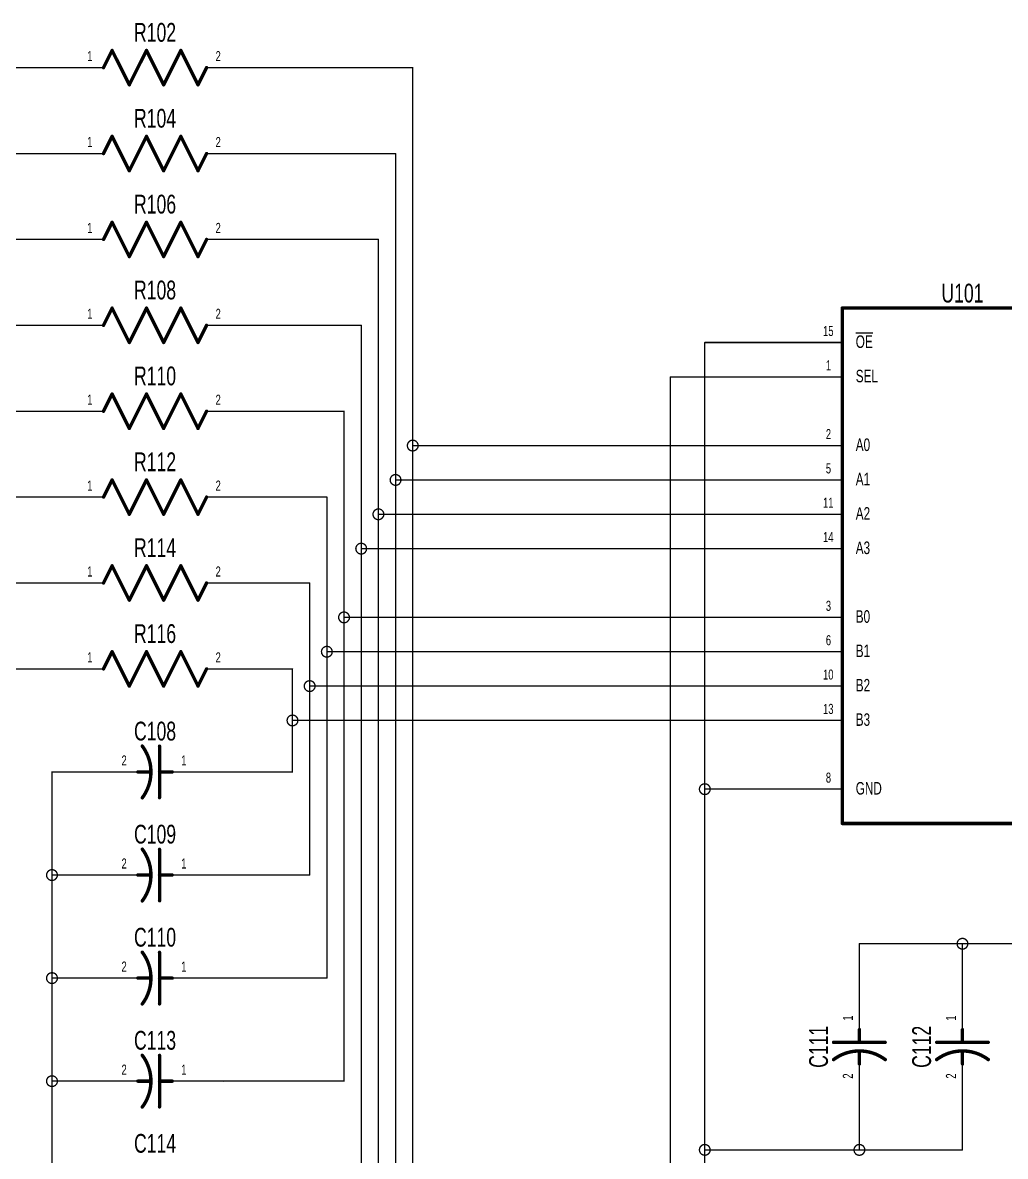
# Model space of a CAD drawing. Extents: x 0 to 23.8, y -0.1 to 21.2.
# Drawn here: x 8.665 to 11.525, y 17.34 to 20.64 of the extents above; entities that cross this region are included whole.
import ezdxf
from ezdxf.enums import TextEntityAlignment as Align

# ---------------------------------------------------------------- set-up
doc = ezdxf.new("R2010")
doc.units = 0
for name, color, linetype in [('Element', 253, 'CONTINUOUS'), ('Net', 50, 'CONTINUOUS'), ('Pin', 50, 'CONTINUOUS')]:
    doc.layers.add(name, color=color, linetype=linetype)

msp = doc.modelspace()

# ---------------------------------------------------------------- linework, layer by layer
at = {"layer": 'Element', "linetype": 'CONTINUOUS'}
for points, const_width in [([(8.9, 20.5091), (8.925, 20.5591)], 0.0098), ([(8.925, 20.5591), (8.975, 20.4591)], 0.0098), ([(8.975, 20.4591), (9.025, 20.5591)], 0.0098), ([(9.025, 20.5591), (9.075, 20.4591)], 0.0098), ([(9.075, 20.4591), (9.125, 20.5591)], 0.0098), ([(9.125, 20.5591), (9.175, 20.4591)], 0.0098), ([(9.175, 20.4591), (9.2, 20.5091)], 0.0098), ([(8.9, 20.2591), (8.925, 20.3091)], 0.0098), ([(8.925, 20.3091), (8.975, 20.2091)], 0.0098), ([(8.975, 20.2091), (9.025, 20.3091)], 0.0098), ([(9.025, 20.3091), (9.075, 20.2091)], 0.0098), ([(9.075, 20.2091), (9.125, 20.3091)], 0.0098), ([(9.125, 20.3091), (9.175, 20.2091)], 0.0098), ([(9.175, 20.2091), (9.2, 20.2591)], 0.0098), ([(8.9, 20.0091), (8.925, 20.0591)], 0.0098), ([(8.925, 20.0591), (8.975, 19.9591)], 0.0098), ([(8.975, 19.9591), (9.025, 20.0591)], 0.0098), ([(9.025, 20.0591), (9.075, 19.9591)], 0.0098), ([(9.075, 19.9591), (9.125, 20.0591)], 0.0098), ([(9.125, 20.0591), (9.175, 19.9591)], 0.0098), ([(9.175, 19.9591), (9.2, 20.0091)], 0.0098), ([(8.9, 19.7591), (8.925, 19.8091)], 0.0098), ([(8.925, 19.8091), (8.975, 19.7091)], 0.0098), ([(8.975, 19.7091), (9.025, 19.8091)], 0.0098), ([(9.025, 19.8091), (9.075, 19.7091)], 0.0098), ([(9.075, 19.7091), (9.125, 19.8091)], 0.0098), ([(9.125, 19.8091), (9.175, 19.7091)], 0.0098), ([(11.05, 18.3091), (11.05, 19.8091)], 0.0098), ([(11.05, 19.8091), (11.75, 19.8091)], 0.0098), ([(9.175, 19.7091), (9.2, 19.7591)], 0.0098), ([(8.9, 19.5091), (8.925, 19.5591)], 0.0098), ([(8.925, 19.5591), (8.975, 19.4591)], 0.0098), ([(8.975, 19.4591), (9.025, 19.5591)], 0.0098), ([(9.025, 19.5591), (9.075, 19.4591)], 0.0098), ([(9.075, 19.4591), (9.125, 19.5591)], 0.0098), ([(9.125, 19.5591), (9.175, 19.4591)], 0.0098), ([(9.175, 19.4591), (9.2, 19.5091)], 0.0098), ([(8.9, 19.2591), (8.925, 19.3091)], 0.0098), ([(8.925, 19.3091), (8.975, 19.2091)], 0.0098), ([(8.975, 19.2091), (9.025, 19.3091)], 0.0098), ([(9.025, 19.3091), (9.075, 19.2091)], 0.0098), ([(9.075, 19.2091), (9.125, 19.3091)], 0.0098), ([(9.125, 19.3091), (9.175, 19.2091)], 0.0098), ([(9.175, 19.2091), (9.2, 19.2591)], 0.0098), ([(8.9, 19.0091), (8.925, 19.0591)], 0.0098), ([(8.925, 19.0591), (8.975, 18.9591)], 0.0098), ([(8.975, 18.9591), (9.025, 19.0591)], 0.0098), ([(9.025, 19.0591), (9.075, 18.9591)], 0.0098), ([(9.075, 18.9591), (9.125, 19.0591)], 0.0098), ([(9.125, 19.0591), (9.175, 18.9591)], 0.0098), ([(9.175, 18.9591), (9.2, 19.0091)], 0.0098), ([(8.9, 18.7591), (8.925, 18.8091)], 0.0098), ([(8.925, 18.8091), (8.975, 18.7091)], 0.0098), ([(8.975, 18.7091), (9.025, 18.8091)], 0.0098), ([(9.025, 18.8091), (9.075, 18.7091)], 0.0098), ([(9.075, 18.7091), (9.125, 18.8091)], 0.0098), ([(9.125, 18.8091), (9.175, 18.7091)], 0.0098), ([(9.175, 18.7091), (9.2, 18.7591)], 0.0098), ([(9.0128, 18.3838), (9.0175, 18.3904), (9.0217, 18.3973), (9.0255, 18.4045), (9.0287, 18.4118), (9.0315, 18.4194), (9.0339, 18.4271), (9.0357, 18.435), (9.037, 18.443), (9.0377, 18.451), (9.038, 18.4591), (9.0377, 18.4671), (9.037, 18.4752), (9.0357, 18.4831), (9.0339, 18.491), (9.0315, 18.4987), (9.0287, 18.5063), (9.0254, 18.5137), (9.0217, 18.5208), (9.0175, 18.5277), (9.0128, 18.5343)], 0.01), ([(9.063, 18.5341), (9.063, 18.3841)], 0.0098), ([(9.038, 18.4591), (9, 18.4591)], 0.0098), ([(9.1, 18.4591), (9.063, 18.4591)], 0.0098), ([(11.05, 18.3091), (11.75, 18.3091)], 0.0098), ([(9.0128, 18.0838), (9.0175, 18.0904), (9.0217, 18.0973), (9.0255, 18.1045), (9.0287, 18.1118), (9.0315, 18.1194), (9.0339, 18.1271), (9.0357, 18.135), (9.037, 18.143), (9.0377, 18.151), (9.038, 18.1591), (9.0377, 18.1671), (9.037, 18.1752), (9.0357, 18.1831), (9.0339, 18.191), (9.0315, 18.1987), (9.0287, 18.2063), (9.0254, 18.2137), (9.0217, 18.2208), (9.0175, 18.2277), (9.0128, 18.2343)], 0.01), ([(9.063, 18.2341), (9.063, 18.0841)], 0.0098), ([(9.038, 18.1591), (9, 18.1591)], 0.0098), ([(9.1, 18.1591), (9.063, 18.1591)], 0.0098), ([(9.0128, 17.7838), (9.0175, 17.7904), (9.0217, 17.7973), (9.0255, 17.8045), (9.0287, 17.8118), (9.0315, 17.8194), (9.0339, 17.8271), (9.0357, 17.835), (9.037, 17.843), (9.0377, 17.851), (9.038, 17.8591), (9.0377, 17.8671), (9.037, 17.8752), (9.0357, 17.8831), (9.0339, 17.891), (9.0315, 17.8987), (9.0287, 17.9063), (9.0254, 17.9137), (9.0217, 17.9208), (9.0175, 17.9277), (9.0128, 17.9343)], 0.01), ([(9.063, 17.9341), (9.063, 17.7841)], 0.0098), ([(9.038, 17.8591), (9, 17.8591)], 0.0098), ([(9.1, 17.8591), (9.063, 17.8591)], 0.0098), ([(11.1, 17.7091), (11.1, 17.6721)], 0.0098), ([(11.4, 17.7091), (11.4, 17.6721)], 0.0098), ([(11.025, 17.6721), (11.175, 17.6721)], 0.0098), ([(11.325, 17.6721), (11.475, 17.6721)], 0.0098), ([(9.0128, 17.4838), (9.0175, 17.4904), (9.0217, 17.4973), (9.0255, 17.5045), (9.0287, 17.5118), (9.0315, 17.5194), (9.0339, 17.5271), (9.0357, 17.535), (9.037, 17.543), (9.0377, 17.551), (9.038, 17.5591), (9.0377, 17.5671), (9.037, 17.5752), (9.0357, 17.5831), (9.0339, 17.591), (9.0315, 17.5987), (9.0287, 17.6063), (9.0254, 17.6137), (9.0217, 17.6208), (9.0175, 17.6277), (9.0128, 17.6343)], 0.01), ([(9.063, 17.6341), (9.063, 17.4841)], 0.0098), ([(11.1752, 17.6219), (11.1686, 17.6265), (11.1617, 17.6307), (11.1546, 17.6345), (11.1472, 17.6378), (11.1397, 17.6406), (11.1319, 17.6429), (11.1241, 17.6447), (11.1161, 17.646), (11.1081, 17.6468), (11.1, 17.6471), (11.0919, 17.6468), (11.0839, 17.646), (11.0759, 17.6447), (11.0681, 17.6429), (11.0603, 17.6406), (11.0528, 17.6378), (11.0454, 17.6345), (11.0383, 17.6307), (11.0314, 17.6265), (11.0248, 17.6219)], 0.01), ([(11.1, 17.6471), (11.1, 17.6091)], 0.0098), ([(11.4752, 17.6219), (11.4686, 17.6265), (11.4617, 17.6307), (11.4546, 17.6345), (11.4472, 17.6378), (11.4397, 17.6406), (11.4319, 17.6429), (11.4241, 17.6447), (11.4161, 17.646), (11.4081, 17.6468), (11.4, 17.6471), (11.3919, 17.6468), (11.3839, 17.646), (11.3759, 17.6447), (11.3681, 17.6429), (11.3603, 17.6406), (11.3528, 17.6378), (11.3454, 17.6345), (11.3383, 17.6307), (11.3314, 17.6265), (11.3248, 17.6219)], 0.01), ([(11.4, 17.6471), (11.4, 17.6091)], 0.0098), ([(9.038, 17.5591), (9, 17.5591)], 0.0098), ([(9.1, 17.5591), (9.063, 17.5591)], 0.0098)]:
    msp.add_lwpolyline(points, dxfattribs=dict(at, const_width=const_width))
for points, const_width in [([(8.9225, 20.5591, 1), (8.9275, 20.5591, 1), (8.9225, 20.5591, 1)], 0.0049), ([(8.9225, 20.5591, 1), (8.9275, 20.5591, 1), (8.9225, 20.5591, 1)], 0.0049), ([(9.0225, 20.5591, 1), (9.0275, 20.5591, 1), (9.0225, 20.5591, 1)], 0.0049), ([(9.0225, 20.5591, 1), (9.0275, 20.5591, 1), (9.0225, 20.5591, 1)], 0.0049), ([(9.1225, 20.5591, 1), (9.1275, 20.5591, 1), (9.1225, 20.5591, 1)], 0.0049), ([(9.1225, 20.5591, 1), (9.1275, 20.5591, 1), (9.1225, 20.5591, 1)], 0.0049), ([(8.8975, 20.5091, 1), (8.9025, 20.5091, 1), (8.8975, 20.5091, 1)], 0.0049), ([(9.1975, 20.5091, 1), (9.2025, 20.5091, 1), (9.1975, 20.5091, 1)], 0.0049), ([(8.9725, 20.4591, 1), (8.9775, 20.4591, 1), (8.9725, 20.4591, 1)], 0.0049), ([(8.9725, 20.4591, 1), (8.9775, 20.4591, 1), (8.9725, 20.4591, 1)], 0.0049), ([(9.0725, 20.4591, 1), (9.0775, 20.4591, 1), (9.0725, 20.4591, 1)], 0.0049), ([(9.0725, 20.4591, 1), (9.0775, 20.4591, 1), (9.0725, 20.4591, 1)], 0.0049), ([(9.1725, 20.4591, 1), (9.1775, 20.4591, 1), (9.1725, 20.4591, 1)], 0.0049), ([(9.1725, 20.4591, 1), (9.1775, 20.4591, 1), (9.1725, 20.4591, 1)], 0.0049), ([(8.9225, 20.3091, 1), (8.9275, 20.3091, 1), (8.9225, 20.3091, 1)], 0.0049), ([(8.9225, 20.3091, 1), (8.9275, 20.3091, 1), (8.9225, 20.3091, 1)], 0.0049), ([(9.0225, 20.3091, 1), (9.0275, 20.3091, 1), (9.0225, 20.3091, 1)], 0.0049), ([(9.0225, 20.3091, 1), (9.0275, 20.3091, 1), (9.0225, 20.3091, 1)], 0.0049), ([(9.1225, 20.3091, 1), (9.1275, 20.3091, 1), (9.1225, 20.3091, 1)], 0.0049), ([(9.1225, 20.3091, 1), (9.1275, 20.3091, 1), (9.1225, 20.3091, 1)], 0.0049), ([(8.8975, 20.2591, 1), (8.9025, 20.2591, 1), (8.8975, 20.2591, 1)], 0.0049), ([(9.1975, 20.2591, 1), (9.2025, 20.2591, 1), (9.1975, 20.2591, 1)], 0.0049), ([(8.9725, 20.2091, 1), (8.9775, 20.2091, 1), (8.9725, 20.2091, 1)], 0.0049), ([(8.9725, 20.2091, 1), (8.9775, 20.2091, 1), (8.9725, 20.2091, 1)], 0.0049), ([(9.0725, 20.2091, 1), (9.0775, 20.2091, 1), (9.0725, 20.2091, 1)], 0.0049), ([(9.0725, 20.2091, 1), (9.0775, 20.2091, 1), (9.0725, 20.2091, 1)], 0.0049), ([(9.1725, 20.2091, 1), (9.1775, 20.2091, 1), (9.1725, 20.2091, 1)], 0.0049), ([(9.1725, 20.2091, 1), (9.1775, 20.2091, 1), (9.1725, 20.2091, 1)], 0.0049), ([(8.9225, 20.0591, 1), (8.9275, 20.0591, 1), (8.9225, 20.0591, 1)], 0.0049), ([(8.9225, 20.0591, 1), (8.9275, 20.0591, 1), (8.9225, 20.0591, 1)], 0.0049), ([(9.0225, 20.0591, 1), (9.0275, 20.0591, 1), (9.0225, 20.0591, 1)], 0.0049), ([(9.0225, 20.0591, 1), (9.0275, 20.0591, 1), (9.0225, 20.0591, 1)], 0.0049), ([(9.1225, 20.0591, 1), (9.1275, 20.0591, 1), (9.1225, 20.0591, 1)], 0.0049), ([(9.1225, 20.0591, 1), (9.1275, 20.0591, 1), (9.1225, 20.0591, 1)], 0.0049), ([(8.8975, 20.0091, 1), (8.9025, 20.0091, 1), (8.8975, 20.0091, 1)], 0.0049), ([(9.1975, 20.0091, 1), (9.2025, 20.0091, 1), (9.1975, 20.0091, 1)], 0.0049), ([(8.9725, 19.9591, 1), (8.9775, 19.9591, 1), (8.9725, 19.9591, 1)], 0.0049), ([(8.9725, 19.9591, 1), (8.9775, 19.9591, 1), (8.9725, 19.9591, 1)], 0.0049), ([(9.0725, 19.9591, 1), (9.0775, 19.9591, 1), (9.0725, 19.9591, 1)], 0.0049), ([(9.0725, 19.9591, 1), (9.0775, 19.9591, 1), (9.0725, 19.9591, 1)], 0.0049), ([(9.1725, 19.9591, 1), (9.1775, 19.9591, 1), (9.1725, 19.9591, 1)], 0.0049), ([(9.1725, 19.9591, 1), (9.1775, 19.9591, 1), (9.1725, 19.9591, 1)], 0.0049), ([(8.9225, 19.8091, 1), (8.9275, 19.8091, 1), (8.9225, 19.8091, 1)], 0.0049), ([(8.9225, 19.8091, 1), (8.9275, 19.8091, 1), (8.9225, 19.8091, 1)], 0.0049), ([(9.0225, 19.8091, 1), (9.0275, 19.8091, 1), (9.0225, 19.8091, 1)], 0.0049), ([(9.0225, 19.8091, 1), (9.0275, 19.8091, 1), (9.0225, 19.8091, 1)], 0.0049), ([(9.1225, 19.8091, 1), (9.1275, 19.8091, 1), (9.1225, 19.8091, 1)], 0.0049), ([(9.1225, 19.8091, 1), (9.1275, 19.8091, 1), (9.1225, 19.8091, 1)], 0.0049), ([(11.0475, 19.8091, 1), (11.0525, 19.8091, 1), (11.0475, 19.8091, 1)], 0.0049), ([(11.0475, 19.8091, 1), (11.0525, 19.8091, 1), (11.0475, 19.8091, 1)], 0.0049), ([(8.8975, 19.7591, 1), (8.9025, 19.7591, 1), (8.8975, 19.7591, 1)], 0.0049), ([(9.1975, 19.7591, 1), (9.2025, 19.7591, 1), (9.1975, 19.7591, 1)], 0.0049), ([(8.9725, 19.7091, 1), (8.9775, 19.7091, 1), (8.9725, 19.7091, 1)], 0.0049), ([(8.9725, 19.7091, 1), (8.9775, 19.7091, 1), (8.9725, 19.7091, 1)], 0.0049), ([(9.0725, 19.7091, 1), (9.0775, 19.7091, 1), (9.0725, 19.7091, 1)], 0.0049), ([(9.0725, 19.7091, 1), (9.0775, 19.7091, 1), (9.0725, 19.7091, 1)], 0.0049), ([(9.1725, 19.7091, 1), (9.1775, 19.7091, 1), (9.1725, 19.7091, 1)], 0.0049), ([(9.1725, 19.7091, 1), (9.1775, 19.7091, 1), (9.1725, 19.7091, 1)], 0.0049), ([(8.9225, 19.5591, 1), (8.9275, 19.5591, 1), (8.9225, 19.5591, 1)], 0.0049), ([(8.9225, 19.5591, 1), (8.9275, 19.5591, 1), (8.9225, 19.5591, 1)], 0.0049), ([(9.0225, 19.5591, 1), (9.0275, 19.5591, 1), (9.0225, 19.5591, 1)], 0.0049), ([(9.0225, 19.5591, 1), (9.0275, 19.5591, 1), (9.0225, 19.5591, 1)], 0.0049), ([(9.1225, 19.5591, 1), (9.1275, 19.5591, 1), (9.1225, 19.5591, 1)], 0.0049), ([(9.1225, 19.5591, 1), (9.1275, 19.5591, 1), (9.1225, 19.5591, 1)], 0.0049), ([(8.8975, 19.5091, 1), (8.9025, 19.5091, 1), (8.8975, 19.5091, 1)], 0.0049), ([(9.1975, 19.5091, 1), (9.2025, 19.5091, 1), (9.1975, 19.5091, 1)], 0.0049), ([(8.9725, 19.4591, 1), (8.9775, 19.4591, 1), (8.9725, 19.4591, 1)], 0.0049), ([(8.9725, 19.4591, 1), (8.9775, 19.4591, 1), (8.9725, 19.4591, 1)], 0.0049), ([(9.0725, 19.4591, 1), (9.0775, 19.4591, 1), (9.0725, 19.4591, 1)], 0.0049), ([(9.0725, 19.4591, 1), (9.0775, 19.4591, 1), (9.0725, 19.4591, 1)], 0.0049), ([(9.1725, 19.4591, 1), (9.1775, 19.4591, 1), (9.1725, 19.4591, 1)], 0.0049), ([(9.1725, 19.4591, 1), (9.1775, 19.4591, 1), (9.1725, 19.4591, 1)], 0.0049), ([(8.9225, 19.3091, 1), (8.9275, 19.3091, 1), (8.9225, 19.3091, 1)], 0.0049), ([(8.9225, 19.3091, 1), (8.9275, 19.3091, 1), (8.9225, 19.3091, 1)], 0.0049), ([(9.0225, 19.3091, 1), (9.0275, 19.3091, 1), (9.0225, 19.3091, 1)], 0.0049), ([(9.0225, 19.3091, 1), (9.0275, 19.3091, 1), (9.0225, 19.3091, 1)], 0.0049), ([(9.1225, 19.3091, 1), (9.1275, 19.3091, 1), (9.1225, 19.3091, 1)], 0.0049), ([(9.1225, 19.3091, 1), (9.1275, 19.3091, 1), (9.1225, 19.3091, 1)], 0.0049), ([(8.8975, 19.2591, 1), (8.9025, 19.2591, 1), (8.8975, 19.2591, 1)], 0.0049), ([(9.1975, 19.2591, 1), (9.2025, 19.2591, 1), (9.1975, 19.2591, 1)], 0.0049), ([(8.9725, 19.2091, 1), (8.9775, 19.2091, 1), (8.9725, 19.2091, 1)], 0.0049), ([(8.9725, 19.2091, 1), (8.9775, 19.2091, 1), (8.9725, 19.2091, 1)], 0.0049), ([(9.0725, 19.2091, 1), (9.0775, 19.2091, 1), (9.0725, 19.2091, 1)], 0.0049), ([(9.0725, 19.2091, 1), (9.0775, 19.2091, 1), (9.0725, 19.2091, 1)], 0.0049), ([(9.1725, 19.2091, 1), (9.1775, 19.2091, 1), (9.1725, 19.2091, 1)], 0.0049), ([(9.1725, 19.2091, 1), (9.1775, 19.2091, 1), (9.1725, 19.2091, 1)], 0.0049), ([(8.9225, 19.0591, 1), (8.9275, 19.0591, 1), (8.9225, 19.0591, 1)], 0.0049), ([(8.9225, 19.0591, 1), (8.9275, 19.0591, 1), (8.9225, 19.0591, 1)], 0.0049), ([(9.0225, 19.0591, 1), (9.0275, 19.0591, 1), (9.0225, 19.0591, 1)], 0.0049), ([(9.0225, 19.0591, 1), (9.0275, 19.0591, 1), (9.0225, 19.0591, 1)], 0.0049), ([(9.1225, 19.0591, 1), (9.1275, 19.0591, 1), (9.1225, 19.0591, 1)], 0.0049), ([(9.1225, 19.0591, 1), (9.1275, 19.0591, 1), (9.1225, 19.0591, 1)], 0.0049), ([(8.8975, 19.0091, 1), (8.9025, 19.0091, 1), (8.8975, 19.0091, 1)], 0.0049), ([(9.1975, 19.0091, 1), (9.2025, 19.0091, 1), (9.1975, 19.0091, 1)], 0.0049), ([(8.9725, 18.9591, 1), (8.9775, 18.9591, 1), (8.9725, 18.9591, 1)], 0.0049), ([(8.9725, 18.9591, 1), (8.9775, 18.9591, 1), (8.9725, 18.9591, 1)], 0.0049), ([(9.0725, 18.9591, 1), (9.0775, 18.9591, 1), (9.0725, 18.9591, 1)], 0.0049), ([(9.0725, 18.9591, 1), (9.0775, 18.9591, 1), (9.0725, 18.9591, 1)], 0.0049), ([(9.1725, 18.9591, 1), (9.1775, 18.9591, 1), (9.1725, 18.9591, 1)], 0.0049), ([(9.1725, 18.9591, 1), (9.1775, 18.9591, 1), (9.1725, 18.9591, 1)], 0.0049), ([(8.9225, 18.8091, 1), (8.9275, 18.8091, 1), (8.9225, 18.8091, 1)], 0.0049), ([(8.9225, 18.8091, 1), (8.9275, 18.8091, 1), (8.9225, 18.8091, 1)], 0.0049), ([(9.0225, 18.8091, 1), (9.0275, 18.8091, 1), (9.0225, 18.8091, 1)], 0.0049), ([(9.0225, 18.8091, 1), (9.0275, 18.8091, 1), (9.0225, 18.8091, 1)], 0.0049), ([(9.1225, 18.8091, 1), (9.1275, 18.8091, 1), (9.1225, 18.8091, 1)], 0.0049), ([(9.1225, 18.8091, 1), (9.1275, 18.8091, 1), (9.1225, 18.8091, 1)], 0.0049), ([(8.8975, 18.7591, 1), (8.9025, 18.7591, 1), (8.8975, 18.7591, 1)], 0.0049), ([(9.1975, 18.7591, 1), (9.2025, 18.7591, 1), (9.1975, 18.7591, 1)], 0.0049), ([(8.9725, 18.7091, 1), (8.9775, 18.7091, 1), (8.9725, 18.7091, 1)], 0.0049), ([(8.9725, 18.7091, 1), (8.9775, 18.7091, 1), (8.9725, 18.7091, 1)], 0.0049), ([(9.0725, 18.7091, 1), (9.0775, 18.7091, 1), (9.0725, 18.7091, 1)], 0.0049), ([(9.0725, 18.7091, 1), (9.0775, 18.7091, 1), (9.0725, 18.7091, 1)], 0.0049), ([(9.1725, 18.7091, 1), (9.1775, 18.7091, 1), (9.1725, 18.7091, 1)], 0.0049), ([(9.1725, 18.7091, 1), (9.1775, 18.7091, 1), (9.1725, 18.7091, 1)], 0.0049), ([(9.0103, 18.5343, 1), (9.0153, 18.5343, 1), (9.0103, 18.5343, 1)], 0.005), ([(9.0605, 18.5341, 1), (9.0655, 18.5341, 1), (9.0605, 18.5341, 1)], 0.0049), ([(8.9975, 18.4591, 1), (9.0025, 18.4591, 1), (8.9975, 18.4591, 1)], 0.0049), ([(9.0355, 18.4591, 1), (9.0405, 18.4591, 1), (9.0355, 18.4591, 1)], 0.0049), ([(9.0605, 18.4591, 1), (9.0655, 18.4591, 1), (9.0605, 18.4591, 1)], 0.0049), ([(9.0975, 18.4591, 1), (9.1025, 18.4591, 1), (9.0975, 18.4591, 1)], 0.0049), ([(9.0103, 18.3838, 1), (9.0153, 18.3838, 1), (9.0103, 18.3838, 1)], 0.005), ([(9.0605, 18.3841, 1), (9.0655, 18.3841, 1), (9.0605, 18.3841, 1)], 0.0049), ([(11.0475, 18.3091, 1), (11.0525, 18.3091, 1), (11.0475, 18.3091, 1)], 0.0049), ([(11.0475, 18.3091, 1), (11.0525, 18.3091, 1), (11.0475, 18.3091, 1)], 0.0049), ([(9.0103, 18.2343, 1), (9.0153, 18.2343, 1), (9.0103, 18.2343, 1)], 0.005), ([(9.0605, 18.2341, 1), (9.0655, 18.2341, 1), (9.0605, 18.2341, 1)], 0.0049), ([(8.9975, 18.1591, 1), (9.0025, 18.1591, 1), (8.9975, 18.1591, 1)], 0.0049), ([(9.0355, 18.1591, 1), (9.0405, 18.1591, 1), (9.0355, 18.1591, 1)], 0.0049), ([(9.0605, 18.1591, 1), (9.0655, 18.1591, 1), (9.0605, 18.1591, 1)], 0.0049), ([(9.0975, 18.1591, 1), (9.1025, 18.1591, 1), (9.0975, 18.1591, 1)], 0.0049), ([(9.0103, 18.0838, 1), (9.0153, 18.0838, 1), (9.0103, 18.0838, 1)], 0.005), ([(9.0605, 18.0841, 1), (9.0655, 18.0841, 1), (9.0605, 18.0841, 1)], 0.0049), ([(9.0103, 17.9343, 1), (9.0153, 17.9343, 1), (9.0103, 17.9343, 1)], 0.005), ([(9.0605, 17.9341, 1), (9.0655, 17.9341, 1), (9.0605, 17.9341, 1)], 0.0049), ([(8.9975, 17.8591, 1), (9.0025, 17.8591, 1), (8.9975, 17.8591, 1)], 0.0049), ([(9.0355, 17.8591, 1), (9.0405, 17.8591, 1), (9.0355, 17.8591, 1)], 0.0049), ([(9.0605, 17.8591, 1), (9.0655, 17.8591, 1), (9.0605, 17.8591, 1)], 0.0049), ([(9.0975, 17.8591, 1), (9.1025, 17.8591, 1), (9.0975, 17.8591, 1)], 0.0049), ([(9.0103, 17.7838, 1), (9.0153, 17.7838, 1), (9.0103, 17.7838, 1)], 0.005), ([(9.0605, 17.7841, 1), (9.0655, 17.7841, 1), (9.0605, 17.7841, 1)], 0.0049), ([(11.0975, 17.7091, 1), (11.1025, 17.7091, 1), (11.0975, 17.7091, 1)], 0.0049), ([(11.3975, 17.7091, 1), (11.4025, 17.7091, 1), (11.3975, 17.7091, 1)], 0.0049), ([(11.0225, 17.6721, 1), (11.0275, 17.6721, 1), (11.0225, 17.6721, 1)], 0.0049), ([(11.0975, 17.6721, 1), (11.1025, 17.6721, 1), (11.0975, 17.6721, 1)], 0.0049), ([(11.1725, 17.6721, 1), (11.1775, 17.6721, 1), (11.1725, 17.6721, 1)], 0.0049), ([(11.3225, 17.6721, 1), (11.3275, 17.6721, 1), (11.3225, 17.6721, 1)], 0.0049), ([(11.3975, 17.6721, 1), (11.4025, 17.6721, 1), (11.3975, 17.6721, 1)], 0.0049), ([(11.4725, 17.6721, 1), (11.4775, 17.6721, 1), (11.4725, 17.6721, 1)], 0.0049), ([(9.0103, 17.6343, 1), (9.0153, 17.6343, 1), (9.0103, 17.6343, 1)], 0.005), ([(9.0605, 17.6341, 1), (9.0655, 17.6341, 1), (9.0605, 17.6341, 1)], 0.0049), ([(11.0223, 17.6219, 1), (11.0273, 17.6219, 1), (11.0223, 17.6219, 1)], 0.005), ([(11.0975, 17.6471, 1), (11.1025, 17.6471, 1), (11.0975, 17.6471, 1)], 0.0049), ([(11.1727, 17.6219, 1), (11.1777, 17.6219, 1), (11.1727, 17.6219, 1)], 0.005), ([(11.3223, 17.6219, 1), (11.3273, 17.6219, 1), (11.3223, 17.6219, 1)], 0.005), ([(11.3975, 17.6471, 1), (11.4025, 17.6471, 1), (11.3975, 17.6471, 1)], 0.0049), ([(11.4727, 17.6219, 1), (11.4777, 17.6219, 1), (11.4727, 17.6219, 1)], 0.005), ([(11.0975, 17.6091, 1), (11.1025, 17.6091, 1), (11.0975, 17.6091, 1)], 0.0049), ([(11.3975, 17.6091, 1), (11.4025, 17.6091, 1), (11.3975, 17.6091, 1)], 0.0049), ([(8.9975, 17.5591, 1), (9.0025, 17.5591, 1), (8.9975, 17.5591, 1)], 0.0049), ([(9.0355, 17.5591, 1), (9.0405, 17.5591, 1), (9.0355, 17.5591, 1)], 0.0049), ([(9.0605, 17.5591, 1), (9.0655, 17.5591, 1), (9.0605, 17.5591, 1)], 0.0049), ([(9.0975, 17.5591, 1), (9.1025, 17.5591, 1), (9.0975, 17.5591, 1)], 0.0049), ([(9.0103, 17.4838, 1), (9.0153, 17.4838, 1), (9.0103, 17.4838, 1)], 0.005), ([(9.0605, 17.4841, 1), (9.0655, 17.4841, 1), (9.0605, 17.4841, 1)], 0.0049)]:
    msp.add_lwpolyline(points, format="xyb", dxfattribs=dict(at, const_width=const_width))
at = {"layer": 'Net', "linetype": 'CONTINUOUS', "const_width": 0.0039}
for points in [[(8.75, 20.5091), (7.6, 20.5091)], [(9.8, 20.5091), (9.35, 20.5091)], [(9.8, 16.3591), (9.8, 20.5091)], [(8.75, 20.2591), (7.6, 20.2591)], [(9.35, 20.2591), (9.75, 20.2591)], [(9.75, 20.2591), (9.75, 16.6591)], [(8.75, 20.0091), (7.6, 20.0091)], [(9.35, 20.0091), (9.7, 20.0091)], [(9.7, 20.0091), (9.7, 16.9591)], [(8.75, 19.7591), (7.6, 19.7591)], [(9.35, 19.7591), (9.65, 19.7591)], [(9.65, 19.7591), (9.65, 17.2591)], [(10.9, 19.7091), (10.65, 19.7091)], [(10.65, 19.7091), (10.65, 14.2091)], [(10.9, 19.6091), (10.55, 19.6091)], [(10.55, 19.6091), (10.55, 14.1091)], [(8.75, 19.5091), (7.6, 19.5091)], [(9.35, 19.5091), (9.6, 19.5091)], [(9.6, 19.5091), (9.6, 17.5591)], [(9.7843, 19.4091), (9.785, 19.4042), (9.7873, 19.3998), (9.7907, 19.3963), (9.7951, 19.3941), (9.8, 19.3933), (9.8049, 19.3941), (9.8093, 19.3963), (9.8127, 19.3998), (9.815, 19.4042), (9.8157, 19.4091), (9.815, 19.4139), (9.8127, 19.4183), (9.8093, 19.4218), (9.8049, 19.424), (9.8, 19.4248), (9.7951, 19.424), (9.7907, 19.4218), (9.7873, 19.4183), (9.785, 19.4139), (9.7843, 19.4091)], [(10.9, 19.4091), (9.8, 19.4091)], [(9.7343, 19.3091), (9.735, 19.3042), (9.7373, 19.2998), (9.7407, 19.2963), (9.7451, 19.2941), (9.75, 19.2933), (9.7549, 19.2941), (9.7593, 19.2963), (9.7627, 19.2998), (9.765, 19.3042), (9.7657, 19.3091), (9.765, 19.3139), (9.7627, 19.3183), (9.7593, 19.3218), (9.7549, 19.324), (9.75, 19.3248), (9.7451, 19.324), (9.7407, 19.3218), (9.7373, 19.3183), (9.735, 19.3139), (9.7343, 19.3091)], [(10.9, 19.3091), (9.75, 19.3091)], [(8.75, 19.2591), (7.6, 19.2591)], [(9.35, 19.2591), (9.55, 19.2591)], [(9.55, 19.2591), (9.55, 17.8591)], [(9.6843, 19.2091), (9.685, 19.2042), (9.6873, 19.1998), (9.6907, 19.1963), (9.6951, 19.1941), (9.7, 19.1933), (9.7049, 19.1941), (9.7093, 19.1963), (9.7127, 19.1998), (9.715, 19.2042), (9.7157, 19.2091), (9.715, 19.2139), (9.7127, 19.2183), (9.7093, 19.2218), (9.7049, 19.224), (9.7, 19.2248), (9.6951, 19.224), (9.6907, 19.2218), (9.6873, 19.2183), (9.685, 19.2139), (9.6843, 19.2091)], [(10.9, 19.2091), (9.7, 19.2091)], [(9.6343, 19.1091), (9.635, 19.1042), (9.6373, 19.0998), (9.6407, 19.0963), (9.6451, 19.0941), (9.65, 19.0933), (9.6549, 19.0941), (9.6593, 19.0963), (9.6627, 19.0998), (9.665, 19.1042), (9.6657, 19.1091), (9.665, 19.1139), (9.6627, 19.1183), (9.6593, 19.1218), (9.6549, 19.124), (9.65, 19.1248), (9.6451, 19.124), (9.6407, 19.1218), (9.6373, 19.1183), (9.635, 19.1139), (9.6343, 19.1091)], [(10.9, 19.1091), (9.65, 19.1091)], [(8.75, 19.0091), (7.6, 19.0091)], [(9.35, 19.0091), (9.5, 19.0091)], [(9.5, 19.0091), (9.5, 18.1591)], [(9.5843, 18.9091), (9.585, 18.9042), (9.5873, 18.8998), (9.5907, 18.8963), (9.5951, 18.8941), (9.6, 18.8933), (9.6049, 18.8941), (9.6093, 18.8963), (9.6127, 18.8998), (9.615, 18.9042), (9.6157, 18.9091), (9.615, 18.9139), (9.6127, 18.9183), (9.6093, 18.9218), (9.6049, 18.924), (9.6, 18.9248), (9.5951, 18.924), (9.5907, 18.9218), (9.5873, 18.9183), (9.585, 18.9139), (9.5843, 18.9091)], [(10.9, 18.9091), (9.6, 18.9091)], [(9.5343, 18.8091), (9.535, 18.8042), (9.5373, 18.7998), (9.5407, 18.7963), (9.5451, 18.7941), (9.55, 18.7933), (9.5549, 18.7941), (9.5593, 18.7963), (9.5627, 18.7998), (9.565, 18.8042), (9.5657, 18.8091), (9.565, 18.8139), (9.5627, 18.8183), (9.5593, 18.8218), (9.5549, 18.824), (9.55, 18.8248), (9.5451, 18.824), (9.5407, 18.8218), (9.5373, 18.8183), (9.535, 18.8139), (9.5343, 18.8091)], [(10.9, 18.8091), (9.55, 18.8091)], [(8.75, 18.7591), (7.6, 18.7591)], [(9.45, 18.7591), (9.35, 18.7591)], [(9.45, 18.4591), (9.45, 18.7591)], [(9.4843, 18.7091), (9.485, 18.7042), (9.4873, 18.6998), (9.4907, 18.6963), (9.4951, 18.6941), (9.5, 18.6933), (9.5049, 18.6941), (9.5093, 18.6963), (9.5127, 18.6998), (9.515, 18.7042), (9.5157, 18.7091), (9.515, 18.7139), (9.5127, 18.7183), (9.5093, 18.7218), (9.5049, 18.724), (9.5, 18.7248), (9.4951, 18.724), (9.4907, 18.7218), (9.4873, 18.7183), (9.485, 18.7139), (9.4843, 18.7091)], [(10.9, 18.7091), (9.5, 18.7091)], [(9.4343, 18.6091), (9.435, 18.6042), (9.4373, 18.5998), (9.4407, 18.5963), (9.4451, 18.5941), (9.45, 18.5933), (9.4549, 18.5941), (9.4593, 18.5963), (9.4627, 18.5998), (9.465, 18.6042), (9.4657, 18.6091), (9.465, 18.6139), (9.4627, 18.6183), (9.4593, 18.6218), (9.4549, 18.624), (9.45, 18.6248), (9.4451, 18.624), (9.4407, 18.6218), (9.4373, 18.6183), (9.435, 18.6139), (9.4343, 18.6091)], [(10.9, 18.6091), (9.45, 18.6091)], [(8.85, 18.4591), (8.75, 18.4591)], [(8.75, 18.4591), (8.75, 16.3591)], [(9.25, 18.4591), (9.45, 18.4591)], [(10.6343, 18.4091), (10.635, 18.4042), (10.6373, 18.3998), (10.6407, 18.3963), (10.6451, 18.3941), (10.65, 18.3933), (10.6549, 18.3941), (10.6593, 18.3963), (10.6627, 18.3998), (10.665, 18.4042), (10.6657, 18.4091), (10.665, 18.4139), (10.6627, 18.4183), (10.6593, 18.4218), (10.6549, 18.424), (10.65, 18.4248), (10.6451, 18.424), (10.6407, 18.4218), (10.6373, 18.4183), (10.635, 18.4139), (10.6343, 18.4091)], [(10.9, 18.4091), (10.65, 18.4091)], [(8.7343, 18.1591), (8.735, 18.1542), (8.7373, 18.1498), (8.7407, 18.1463), (8.7451, 18.1441), (8.75, 18.1433), (8.7549, 18.1441), (8.7593, 18.1463), (8.7627, 18.1498), (8.765, 18.1542), (8.7657, 18.1591), (8.765, 18.1639), (8.7627, 18.1683), (8.7593, 18.1718), (8.7549, 18.174), (8.75, 18.1748), (8.7451, 18.174), (8.7407, 18.1718), (8.7373, 18.1683), (8.735, 18.1639), (8.7343, 18.1591)], [(8.85, 18.1591), (8.75, 18.1591)], [(9.5, 18.1591), (9.25, 18.1591)], [(11.1, 17.8591), (11.1, 17.9591)], [(11.1, 17.9591), (12, 17.9591)], [(11.3843, 17.9591), (11.385, 17.9542), (11.3873, 17.9498), (11.3907, 17.9463), (11.3951, 17.9441), (11.4, 17.9433), (11.4049, 17.9441), (11.4093, 17.9463), (11.4127, 17.9498), (11.415, 17.9542), (11.4157, 17.9591), (11.415, 17.9639), (11.4127, 17.9683), (11.4093, 17.9718), (11.4049, 17.974), (11.4, 17.9748), (11.3951, 17.974), (11.3907, 17.9718), (11.3873, 17.9683), (11.385, 17.9639), (11.3843, 17.9591)], [(11.4, 17.8591), (11.4, 17.9591)], [(8.7343, 17.8591), (8.735, 17.8542), (8.7373, 17.8498), (8.7407, 17.8463), (8.7451, 17.8441), (8.75, 17.8433), (8.7549, 17.8441), (8.7593, 17.8463), (8.7627, 17.8498), (8.765, 17.8542), (8.7657, 17.8591), (8.765, 17.8639), (8.7627, 17.8683), (8.7593, 17.8718), (8.7549, 17.874), (8.75, 17.8748), (8.7451, 17.874), (8.7407, 17.8718), (8.7373, 17.8683), (8.735, 17.8639), (8.7343, 17.8591)], [(8.85, 17.8591), (8.75, 17.8591)], [(9.55, 17.8591), (9.25, 17.8591)], [(8.7343, 17.5591), (8.735, 17.5542), (8.7373, 17.5498), (8.7407, 17.5463), (8.7451, 17.5441), (8.75, 17.5433), (8.7549, 17.5441), (8.7593, 17.5463), (8.7627, 17.5498), (8.765, 17.5542), (8.7657, 17.5591), (8.765, 17.5639), (8.7627, 17.5683), (8.7593, 17.5718), (8.7549, 17.574), (8.75, 17.5748), (8.7451, 17.574), (8.7407, 17.5718), (8.7373, 17.5683), (8.735, 17.5639), (8.7343, 17.5591)], [(8.85, 17.5591), (8.75, 17.5591)], [(9.6, 17.5591), (9.25, 17.5591)], [(11.1, 17.4591), (11.1, 17.3591)], [(11.4, 17.4591), (11.4, 17.3591)], [(10.6343, 17.3591), (10.635, 17.3542), (10.6373, 17.3498), (10.6407, 17.3463), (10.6451, 17.3441), (10.65, 17.3433), (10.6549, 17.3441), (10.6593, 17.3463), (10.6627, 17.3498), (10.665, 17.3542), (10.6657, 17.3591), (10.665, 17.3639), (10.6627, 17.3683), (10.6593, 17.3718), (10.6549, 17.374), (10.65, 17.3748), (10.6451, 17.374), (10.6407, 17.3718), (10.6373, 17.3683), (10.635, 17.3639), (10.6343, 17.3591)], [(11.4, 17.3591), (10.65, 17.3591)], [(11.0843, 17.3591), (11.085, 17.3542), (11.0873, 17.3498), (11.0907, 17.3463), (11.0951, 17.3441), (11.1, 17.3433), (11.1049, 17.3441), (11.1093, 17.3463), (11.1127, 17.3498), (11.115, 17.3542), (11.1157, 17.3591), (11.115, 17.3639), (11.1127, 17.3683), (11.1093, 17.3718), (11.1049, 17.374), (11.1, 17.3748), (11.0951, 17.374), (11.0907, 17.3718), (11.0873, 17.3683), (11.085, 17.3639), (11.0843, 17.3591)]]:
    msp.add_lwpolyline(points, dxfattribs=at)
at = {"layer": 'Net', "linetype": 'CONTINUOUS', "const_width": 0.002}
for points in [[(8.749, 20.5091, 1), (8.751, 20.5091, 1), (8.749, 20.5091, 1)], [(9.349, 20.5091, 1), (9.351, 20.5091, 1), (9.349, 20.5091, 1)], [(9.799, 20.5091, 1), (9.801, 20.5091, 1), (9.799, 20.5091, 1)], [(9.799, 20.5091, 1), (9.801, 20.5091, 1), (9.799, 20.5091, 1)], [(8.749, 20.2591, 1), (8.751, 20.2591, 1), (8.749, 20.2591, 1)], [(9.349, 20.2591, 1), (9.351, 20.2591, 1), (9.349, 20.2591, 1)], [(9.749, 20.2591, 1), (9.751, 20.2591, 1), (9.749, 20.2591, 1)], [(9.749, 20.2591, 1), (9.751, 20.2591, 1), (9.749, 20.2591, 1)], [(8.749, 20.0091, 1), (8.751, 20.0091, 1), (8.749, 20.0091, 1)], [(9.349, 20.0091, 1), (9.351, 20.0091, 1), (9.349, 20.0091, 1)], [(9.699, 20.0091, 1), (9.701, 20.0091, 1), (9.699, 20.0091, 1)], [(9.699, 20.0091, 1), (9.701, 20.0091, 1), (9.699, 20.0091, 1)], [(8.749, 19.7591, 1), (8.751, 19.7591, 1), (8.749, 19.7591, 1)], [(9.349, 19.7591, 1), (9.351, 19.7591, 1), (9.349, 19.7591, 1)], [(9.649, 19.7591, 1), (9.651, 19.7591, 1), (9.649, 19.7591, 1)], [(9.649, 19.7591, 1), (9.651, 19.7591, 1), (9.649, 19.7591, 1)], [(10.649, 19.7091, 1), (10.651, 19.7091, 1), (10.649, 19.7091, 1)], [(10.649, 19.7091, 1), (10.651, 19.7091, 1), (10.649, 19.7091, 1)], [(10.899, 19.7091, 1), (10.901, 19.7091, 1), (10.899, 19.7091, 1)], [(10.549, 19.6091, 1), (10.551, 19.6091, 1), (10.549, 19.6091, 1)], [(10.549, 19.6091, 1), (10.551, 19.6091, 1), (10.549, 19.6091, 1)], [(10.899, 19.6091, 1), (10.901, 19.6091, 1), (10.899, 19.6091, 1)], [(8.749, 19.5091, 1), (8.751, 19.5091, 1), (8.749, 19.5091, 1)], [(9.349, 19.5091, 1), (9.351, 19.5091, 1), (9.349, 19.5091, 1)], [(9.599, 19.5091, 1), (9.601, 19.5091, 1), (9.599, 19.5091, 1)], [(9.599, 19.5091, 1), (9.601, 19.5091, 1), (9.599, 19.5091, 1)], [(9.7833, 19.4091, 1), (9.7852, 19.4091, 1), (9.7833, 19.4091, 1)], [(9.799, 19.4091, 1), (9.801, 19.4091, 1), (9.799, 19.4091, 1)], [(10.899, 19.4091, 1), (10.901, 19.4091, 1), (10.899, 19.4091, 1)], [(9.7333, 19.3091, 1), (9.7352, 19.3091, 1), (9.7333, 19.3091, 1)], [(9.749, 19.3091, 1), (9.751, 19.3091, 1), (9.749, 19.3091, 1)], [(10.899, 19.3091, 1), (10.901, 19.3091, 1), (10.899, 19.3091, 1)], [(8.749, 19.2591, 1), (8.751, 19.2591, 1), (8.749, 19.2591, 1)], [(9.349, 19.2591, 1), (9.351, 19.2591, 1), (9.349, 19.2591, 1)], [(9.549, 19.2591, 1), (9.551, 19.2591, 1), (9.549, 19.2591, 1)], [(9.549, 19.2591, 1), (9.551, 19.2591, 1), (9.549, 19.2591, 1)], [(9.6833, 19.2091, 1), (9.6852, 19.2091, 1), (9.6833, 19.2091, 1)], [(9.699, 19.2091, 1), (9.701, 19.2091, 1), (9.699, 19.2091, 1)], [(10.899, 19.2091, 1), (10.901, 19.2091, 1), (10.899, 19.2091, 1)], [(9.6333, 19.1091, 1), (9.6352, 19.1091, 1), (9.6333, 19.1091, 1)], [(9.649, 19.1091, 1), (9.651, 19.1091, 1), (9.649, 19.1091, 1)], [(10.899, 19.1091, 1), (10.901, 19.1091, 1), (10.899, 19.1091, 1)], [(8.749, 19.0091, 1), (8.751, 19.0091, 1), (8.749, 19.0091, 1)], [(9.349, 19.0091, 1), (9.351, 19.0091, 1), (9.349, 19.0091, 1)], [(9.499, 19.0091, 1), (9.501, 19.0091, 1), (9.499, 19.0091, 1)], [(9.499, 19.0091, 1), (9.501, 19.0091, 1), (9.499, 19.0091, 1)], [(9.5833, 18.9091, 1), (9.5852, 18.9091, 1), (9.5833, 18.9091, 1)], [(9.599, 18.9091, 1), (9.601, 18.9091, 1), (9.599, 18.9091, 1)], [(10.899, 18.9091, 1), (10.901, 18.9091, 1), (10.899, 18.9091, 1)], [(9.5333, 18.8091, 1), (9.5352, 18.8091, 1), (9.5333, 18.8091, 1)], [(9.549, 18.8091, 1), (9.551, 18.8091, 1), (9.549, 18.8091, 1)], [(10.899, 18.8091, 1), (10.901, 18.8091, 1), (10.899, 18.8091, 1)], [(8.749, 18.7591, 1), (8.751, 18.7591, 1), (8.749, 18.7591, 1)], [(9.349, 18.7591, 1), (9.351, 18.7591, 1), (9.349, 18.7591, 1)], [(9.449, 18.7591, 1), (9.451, 18.7591, 1), (9.449, 18.7591, 1)], [(9.449, 18.7591, 1), (9.451, 18.7591, 1), (9.449, 18.7591, 1)], [(9.4833, 18.7091, 1), (9.4852, 18.7091, 1), (9.4833, 18.7091, 1)], [(9.499, 18.7091, 1), (9.501, 18.7091, 1), (9.499, 18.7091, 1)], [(10.899, 18.7091, 1), (10.901, 18.7091, 1), (10.899, 18.7091, 1)], [(9.4333, 18.6091, 1), (9.4352, 18.6091, 1), (9.4333, 18.6091, 1)], [(9.449, 18.6091, 1), (9.451, 18.6091, 1), (9.449, 18.6091, 1)], [(10.899, 18.6091, 1), (10.901, 18.6091, 1), (10.899, 18.6091, 1)], [(8.749, 18.4591, 1), (8.751, 18.4591, 1), (8.749, 18.4591, 1)], [(8.749, 18.4591, 1), (8.751, 18.4591, 1), (8.749, 18.4591, 1)], [(8.849, 18.4591, 1), (8.851, 18.4591, 1), (8.849, 18.4591, 1)], [(9.249, 18.4591, 1), (9.251, 18.4591, 1), (9.249, 18.4591, 1)], [(9.449, 18.4591, 1), (9.451, 18.4591, 1), (9.449, 18.4591, 1)], [(9.449, 18.4591, 1), (9.451, 18.4591, 1), (9.449, 18.4591, 1)], [(10.6333, 18.4091, 1), (10.6352, 18.4091, 1), (10.6333, 18.4091, 1)], [(10.649, 18.4091, 1), (10.651, 18.4091, 1), (10.649, 18.4091, 1)], [(10.899, 18.4091, 1), (10.901, 18.4091, 1), (10.899, 18.4091, 1)], [(8.7333, 18.1591, 1), (8.7352, 18.1591, 1), (8.7333, 18.1591, 1)], [(8.749, 18.1591, 1), (8.751, 18.1591, 1), (8.749, 18.1591, 1)], [(8.849, 18.1591, 1), (8.851, 18.1591, 1), (8.849, 18.1591, 1)], [(9.249, 18.1591, 1), (9.251, 18.1591, 1), (9.249, 18.1591, 1)], [(9.499, 18.1591, 1), (9.501, 18.1591, 1), (9.499, 18.1591, 1)], [(9.499, 18.1591, 1), (9.501, 18.1591, 1), (9.499, 18.1591, 1)], [(11.099, 17.9591, 1), (11.101, 17.9591, 1), (11.099, 17.9591, 1)], [(11.099, 17.9591, 1), (11.101, 17.9591, 1), (11.099, 17.9591, 1)], [(11.3833, 17.9591, 1), (11.3852, 17.9591, 1), (11.3833, 17.9591, 1)], [(11.399, 17.9591, 1), (11.401, 17.9591, 1), (11.399, 17.9591, 1)], [(8.7333, 17.8591, 1), (8.7352, 17.8591, 1), (8.7333, 17.8591, 1)], [(8.749, 17.8591, 1), (8.751, 17.8591, 1), (8.749, 17.8591, 1)], [(8.849, 17.8591, 1), (8.851, 17.8591, 1), (8.849, 17.8591, 1)], [(9.249, 17.8591, 1), (9.251, 17.8591, 1), (9.249, 17.8591, 1)], [(9.549, 17.8591, 1), (9.551, 17.8591, 1), (9.549, 17.8591, 1)], [(9.549, 17.8591, 1), (9.551, 17.8591, 1), (9.549, 17.8591, 1)], [(11.099, 17.8591, 1), (11.101, 17.8591, 1), (11.099, 17.8591, 1)], [(11.399, 17.8591, 1), (11.401, 17.8591, 1), (11.399, 17.8591, 1)], [(8.7333, 17.5591, 1), (8.7352, 17.5591, 1), (8.7333, 17.5591, 1)], [(8.749, 17.5591, 1), (8.751, 17.5591, 1), (8.749, 17.5591, 1)], [(8.849, 17.5591, 1), (8.851, 17.5591, 1), (8.849, 17.5591, 1)], [(9.249, 17.5591, 1), (9.251, 17.5591, 1), (9.249, 17.5591, 1)], [(9.599, 17.5591, 1), (9.601, 17.5591, 1), (9.599, 17.5591, 1)], [(9.599, 17.5591, 1), (9.601, 17.5591, 1), (9.599, 17.5591, 1)], [(11.099, 17.4591, 1), (11.101, 17.4591, 1), (11.099, 17.4591, 1)], [(11.399, 17.4591, 1), (11.401, 17.4591, 1), (11.399, 17.4591, 1)], [(10.6333, 17.3591, 1), (10.6352, 17.3591, 1), (10.6333, 17.3591, 1)], [(10.649, 17.3591, 1), (10.651, 17.3591, 1), (10.649, 17.3591, 1)], [(11.0833, 17.3591, 1), (11.0852, 17.3591, 1), (11.0833, 17.3591, 1)], [(11.099, 17.3591, 1), (11.101, 17.3591, 1), (11.099, 17.3591, 1)], [(11.399, 17.3591, 1), (11.401, 17.3591, 1), (11.399, 17.3591, 1)], [(11.399, 17.3591, 1), (11.401, 17.3591, 1), (11.399, 17.3591, 1)]]:
    msp.add_lwpolyline(points, format="xyb", dxfattribs=at)
at = {"layer": 'Pin', "linetype": 'CONTINUOUS', "const_width": 0.0039}
for points in [[(8.9, 20.5091), (8.75, 20.5091)], [(9.2, 20.5091), (9.35, 20.5091)], [(8.9, 20.2591), (8.75, 20.2591)], [(9.2, 20.2591), (9.35, 20.2591)], [(8.9, 20.0091), (8.75, 20.0091)], [(9.2, 20.0091), (9.35, 20.0091)], [(8.9, 19.7591), (8.75, 19.7591)], [(9.2, 19.7591), (9.35, 19.7591)], [(11.05, 19.7091), (10.9, 19.7091)], [(11.05, 19.6091), (10.9, 19.6091)], [(8.9, 19.5091), (8.75, 19.5091)], [(9.2, 19.5091), (9.35, 19.5091)], [(11.05, 19.4091), (10.9, 19.4091)], [(11.05, 19.3091), (10.9, 19.3091)], [(8.9, 19.2591), (8.75, 19.2591)], [(9.2, 19.2591), (9.35, 19.2591)], [(11.05, 19.2091), (10.9, 19.2091)], [(11.05, 19.1091), (10.9, 19.1091)], [(8.9, 19.0091), (8.75, 19.0091)], [(9.2, 19.0091), (9.35, 19.0091)], [(11.05, 18.9091), (10.9, 18.9091)], [(11.05, 18.8091), (10.9, 18.8091)], [(8.9, 18.7591), (8.75, 18.7591)], [(9.2, 18.7591), (9.35, 18.7591)], [(11.05, 18.7091), (10.9, 18.7091)], [(11.05, 18.6091), (10.9, 18.6091)], [(9, 18.4591), (8.85, 18.4591)], [(9.1, 18.4591), (9.25, 18.4591)], [(11.05, 18.4091), (10.9, 18.4091)], [(9, 18.1591), (8.85, 18.1591)], [(9.1, 18.1591), (9.25, 18.1591)], [(9, 17.8591), (8.85, 17.8591)], [(9.1, 17.8591), (9.25, 17.8591)], [(11.1, 17.7091), (11.1, 17.8591)], [(11.4, 17.7091), (11.4, 17.8591)], [(11.1, 17.6091), (11.1, 17.4591)], [(11.4, 17.6091), (11.4, 17.4591)], [(9, 17.5591), (8.85, 17.5591)], [(9.1, 17.5591), (9.25, 17.5591)]]:
    msp.add_lwpolyline(points, dxfattribs=at)
at = {"layer": 'Pin', "linetype": 'CONTINUOUS', "const_width": 0.002}
for points in [[(8.749, 20.5091, 1), (8.751, 20.5091, 1), (8.749, 20.5091, 1)], [(8.899, 20.5091, 1), (8.901, 20.5091, 1), (8.899, 20.5091, 1)], [(9.199, 20.5091, 1), (9.201, 20.5091, 1), (9.199, 20.5091, 1)], [(9.349, 20.5091, 1), (9.351, 20.5091, 1), (9.349, 20.5091, 1)], [(8.749, 20.2591, 1), (8.751, 20.2591, 1), (8.749, 20.2591, 1)], [(8.899, 20.2591, 1), (8.901, 20.2591, 1), (8.899, 20.2591, 1)], [(9.199, 20.2591, 1), (9.201, 20.2591, 1), (9.199, 20.2591, 1)], [(9.349, 20.2591, 1), (9.351, 20.2591, 1), (9.349, 20.2591, 1)], [(8.749, 20.0091, 1), (8.751, 20.0091, 1), (8.749, 20.0091, 1)], [(8.899, 20.0091, 1), (8.901, 20.0091, 1), (8.899, 20.0091, 1)], [(9.199, 20.0091, 1), (9.201, 20.0091, 1), (9.199, 20.0091, 1)], [(9.349, 20.0091, 1), (9.351, 20.0091, 1), (9.349, 20.0091, 1)], [(8.749, 19.7591, 1), (8.751, 19.7591, 1), (8.749, 19.7591, 1)], [(8.899, 19.7591, 1), (8.901, 19.7591, 1), (8.899, 19.7591, 1)], [(9.199, 19.7591, 1), (9.201, 19.7591, 1), (9.199, 19.7591, 1)], [(9.349, 19.7591, 1), (9.351, 19.7591, 1), (9.349, 19.7591, 1)], [(10.899, 19.7091, 1), (10.901, 19.7091, 1), (10.899, 19.7091, 1)], [(11.049, 19.7091, 1), (11.051, 19.7091, 1), (11.049, 19.7091, 1)], [(10.899, 19.6091, 1), (10.901, 19.6091, 1), (10.899, 19.6091, 1)], [(11.049, 19.6091, 1), (11.051, 19.6091, 1), (11.049, 19.6091, 1)], [(8.749, 19.5091, 1), (8.751, 19.5091, 1), (8.749, 19.5091, 1)], [(8.899, 19.5091, 1), (8.901, 19.5091, 1), (8.899, 19.5091, 1)], [(9.199, 19.5091, 1), (9.201, 19.5091, 1), (9.199, 19.5091, 1)], [(9.349, 19.5091, 1), (9.351, 19.5091, 1), (9.349, 19.5091, 1)], [(10.899, 19.4091, 1), (10.901, 19.4091, 1), (10.899, 19.4091, 1)], [(11.049, 19.4091, 1), (11.051, 19.4091, 1), (11.049, 19.4091, 1)], [(10.899, 19.3091, 1), (10.901, 19.3091, 1), (10.899, 19.3091, 1)], [(11.049, 19.3091, 1), (11.051, 19.3091, 1), (11.049, 19.3091, 1)], [(8.749, 19.2591, 1), (8.751, 19.2591, 1), (8.749, 19.2591, 1)], [(8.899, 19.2591, 1), (8.901, 19.2591, 1), (8.899, 19.2591, 1)], [(9.199, 19.2591, 1), (9.201, 19.2591, 1), (9.199, 19.2591, 1)], [(9.349, 19.2591, 1), (9.351, 19.2591, 1), (9.349, 19.2591, 1)], [(10.899, 19.2091, 1), (10.901, 19.2091, 1), (10.899, 19.2091, 1)], [(11.049, 19.2091, 1), (11.051, 19.2091, 1), (11.049, 19.2091, 1)], [(10.899, 19.1091, 1), (10.901, 19.1091, 1), (10.899, 19.1091, 1)], [(11.049, 19.1091, 1), (11.051, 19.1091, 1), (11.049, 19.1091, 1)], [(8.749, 19.0091, 1), (8.751, 19.0091, 1), (8.749, 19.0091, 1)], [(8.899, 19.0091, 1), (8.901, 19.0091, 1), (8.899, 19.0091, 1)], [(9.199, 19.0091, 1), (9.201, 19.0091, 1), (9.199, 19.0091, 1)], [(9.349, 19.0091, 1), (9.351, 19.0091, 1), (9.349, 19.0091, 1)], [(10.899, 18.9091, 1), (10.901, 18.9091, 1), (10.899, 18.9091, 1)], [(11.049, 18.9091, 1), (11.051, 18.9091, 1), (11.049, 18.9091, 1)], [(10.899, 18.8091, 1), (10.901, 18.8091, 1), (10.899, 18.8091, 1)], [(11.049, 18.8091, 1), (11.051, 18.8091, 1), (11.049, 18.8091, 1)], [(8.749, 18.7591, 1), (8.751, 18.7591, 1), (8.749, 18.7591, 1)], [(8.899, 18.7591, 1), (8.901, 18.7591, 1), (8.899, 18.7591, 1)], [(9.199, 18.7591, 1), (9.201, 18.7591, 1), (9.199, 18.7591, 1)], [(9.349, 18.7591, 1), (9.351, 18.7591, 1), (9.349, 18.7591, 1)], [(10.899, 18.7091, 1), (10.901, 18.7091, 1), (10.899, 18.7091, 1)], [(11.049, 18.7091, 1), (11.051, 18.7091, 1), (11.049, 18.7091, 1)], [(10.899, 18.6091, 1), (10.901, 18.6091, 1), (10.899, 18.6091, 1)], [(11.049, 18.6091, 1), (11.051, 18.6091, 1), (11.049, 18.6091, 1)], [(8.849, 18.4591, 1), (8.851, 18.4591, 1), (8.849, 18.4591, 1)], [(8.999, 18.4591, 1), (9.001, 18.4591, 1), (8.999, 18.4591, 1)], [(9.099, 18.4591, 1), (9.101, 18.4591, 1), (9.099, 18.4591, 1)], [(9.249, 18.4591, 1), (9.251, 18.4591, 1), (9.249, 18.4591, 1)], [(10.899, 18.4091, 1), (10.901, 18.4091, 1), (10.899, 18.4091, 1)], [(11.049, 18.4091, 1), (11.051, 18.4091, 1), (11.049, 18.4091, 1)], [(8.849, 18.1591, 1), (8.851, 18.1591, 1), (8.849, 18.1591, 1)], [(8.999, 18.1591, 1), (9.001, 18.1591, 1), (8.999, 18.1591, 1)], [(9.099, 18.1591, 1), (9.101, 18.1591, 1), (9.099, 18.1591, 1)], [(9.249, 18.1591, 1), (9.251, 18.1591, 1), (9.249, 18.1591, 1)], [(8.849, 17.8591, 1), (8.851, 17.8591, 1), (8.849, 17.8591, 1)], [(8.999, 17.8591, 1), (9.001, 17.8591, 1), (8.999, 17.8591, 1)], [(9.099, 17.8591, 1), (9.101, 17.8591, 1), (9.099, 17.8591, 1)], [(9.249, 17.8591, 1), (9.251, 17.8591, 1), (9.249, 17.8591, 1)], [(11.099, 17.8591, 1), (11.101, 17.8591, 1), (11.099, 17.8591, 1)], [(11.399, 17.8591, 1), (11.401, 17.8591, 1), (11.399, 17.8591, 1)], [(11.099, 17.7091, 1), (11.101, 17.7091, 1), (11.099, 17.7091, 1)], [(11.399, 17.7091, 1), (11.401, 17.7091, 1), (11.399, 17.7091, 1)], [(11.099, 17.6091, 1), (11.101, 17.6091, 1), (11.099, 17.6091, 1)], [(11.399, 17.6091, 1), (11.401, 17.6091, 1), (11.399, 17.6091, 1)], [(8.849, 17.5591, 1), (8.851, 17.5591, 1), (8.849, 17.5591, 1)], [(8.999, 17.5591, 1), (9.001, 17.5591, 1), (8.999, 17.5591, 1)], [(9.099, 17.5591, 1), (9.101, 17.5591, 1), (9.099, 17.5591, 1)], [(9.249, 17.5591, 1), (9.251, 17.5591, 1), (9.249, 17.5591, 1)], [(11.099, 17.4591, 1), (11.101, 17.4591, 1), (11.099, 17.4591, 1)], [(11.399, 17.4591, 1), (11.401, 17.4591, 1), (11.399, 17.4591, 1)]]:
    msp.add_lwpolyline(points, format="xyb", dxfattribs=at)

# ---------------------------------------------------------------- texts
at = {"layer": 'Element', "width": 0.7}
for s, p in [('R102', (9.05, 20.5681)), ('R104', (9.05, 20.3181)), ('R106', (9.05, 20.0681)), ('R108', (9.05, 19.8181)), ('U101', (11.4, 19.8091)), ('R110', (9.05, 19.5681)), ('R112', (9.05, 19.3181)), ('R114', (9.05, 19.0681)), ('R116', (9.05, 18.8181)), ('C108', (9.05, 18.5343)), ('C109', (9.05, 18.2343)), ('C110', (9.05, 17.9343)), ('C113', (9.05, 17.6343)), ('C114', (9.05, 17.3343))]:
    msp.add_text(s, height=0.0547, dxfattribs=at).set_placement(p, align=Align.BOTTOM_CENTER)
for s, p in [('C111', (11.0248, 17.6591)), ('C112', (11.3248, 17.6591))]:
    msp.add_text(s, height=0.0547, rotation=90, dxfattribs=at).set_placement(p, align=Align.BOTTOM_CENTER)
at = {"layer": 'Pin', "width": 0.7}
for s, height, p in [('2', 0.0292, (9.2262, 20.5572)), ('1', 0.0292, (8.8524, 20.5572)), ('1', 0.0292, (8.8524, 20.3072)), ('2', 0.0292, (9.2262, 20.3072)), ('1', 0.0292, (8.8524, 20.0572)), ('2', 0.0292, (9.2262, 20.0572)), ('1', 0.0292, (8.8524, 19.8072)), ('2', 0.0292, (9.2262, 19.8072)), ('15', 0.0292, (10.9942, 19.7572)), ('%%oOE', 0.0365, (11.0894, 19.7298)), ('1', 0.0292, (11.0024, 19.6572)), ('SEL', 0.0365, (11.0894, 19.6298)), ('1', 0.0292, (8.8524, 19.5572)), ('2', 0.0292, (9.2262, 19.5572)), ('2', 0.0292, (11.0024, 19.4572)), ('A0', 0.0365, (11.0894, 19.4298)), ('5', 0.0292, (11.0024, 19.3572)), ('1', 0.0292, (8.8524, 19.3072)), ('2', 0.0292, (9.2262, 19.3072)), ('A1', 0.0365, (11.0894, 19.3298)), ('11', 0.0292, (10.9942, 19.2572)), ('A2', 0.0365, (11.0894, 19.2298)), ('14', 0.0292, (10.9942, 19.1572)), ('A3', 0.0365, (11.0894, 19.1298)), ('1', 0.0292, (8.8524, 19.0572)), ('2', 0.0292, (9.2262, 19.0572)), ('3', 0.0292, (11.0024, 18.9572)), ('B0', 0.0365, (11.0894, 18.9298)), ('6', 0.0292, (11.0024, 18.8572)), ('B1', 0.0365, (11.0894, 18.8298)), ('1', 0.0292, (8.8524, 18.8072)), ('2', 0.0292, (9.2262, 18.8072)), ('10', 0.0292, (10.9942, 18.7572)), ('B2', 0.0365, (11.0894, 18.7298)), ('13', 0.0292, (10.9942, 18.6572)), ('B3', 0.0365, (11.0894, 18.6298)), ('2', 0.0292, (8.9524, 18.5072)), ('1', 0.0292, (9.1262, 18.5072)), ('8', 0.0292, (11.0024, 18.4572)), ('GND', 0.0365, (11.0894, 18.4298)), ('2', 0.0292, (8.9524, 18.2072)), ('1', 0.0292, (9.1262, 18.2072)), ('2', 0.0292, (8.9524, 17.9072)), ('1', 0.0292, (9.1262, 17.9072)), ('2', 0.0292, (8.9524, 17.6072)), ('1', 0.0292, (9.1262, 17.6072))]:
    msp.add_text(s, height=height, dxfattribs=at).set_placement(p, align=Align.TOP_LEFT)
for s, p in [('1', (11.0519, 17.7353)), ('1', (11.3519, 17.7353)), ('2', (11.0519, 17.5664)), ('2', (11.3519, 17.5664))]:
    msp.add_text(s, height=0.0292, rotation=90, dxfattribs=at).set_placement(p, align=Align.TOP_LEFT)

doc.saveas('drawing.dxf')
